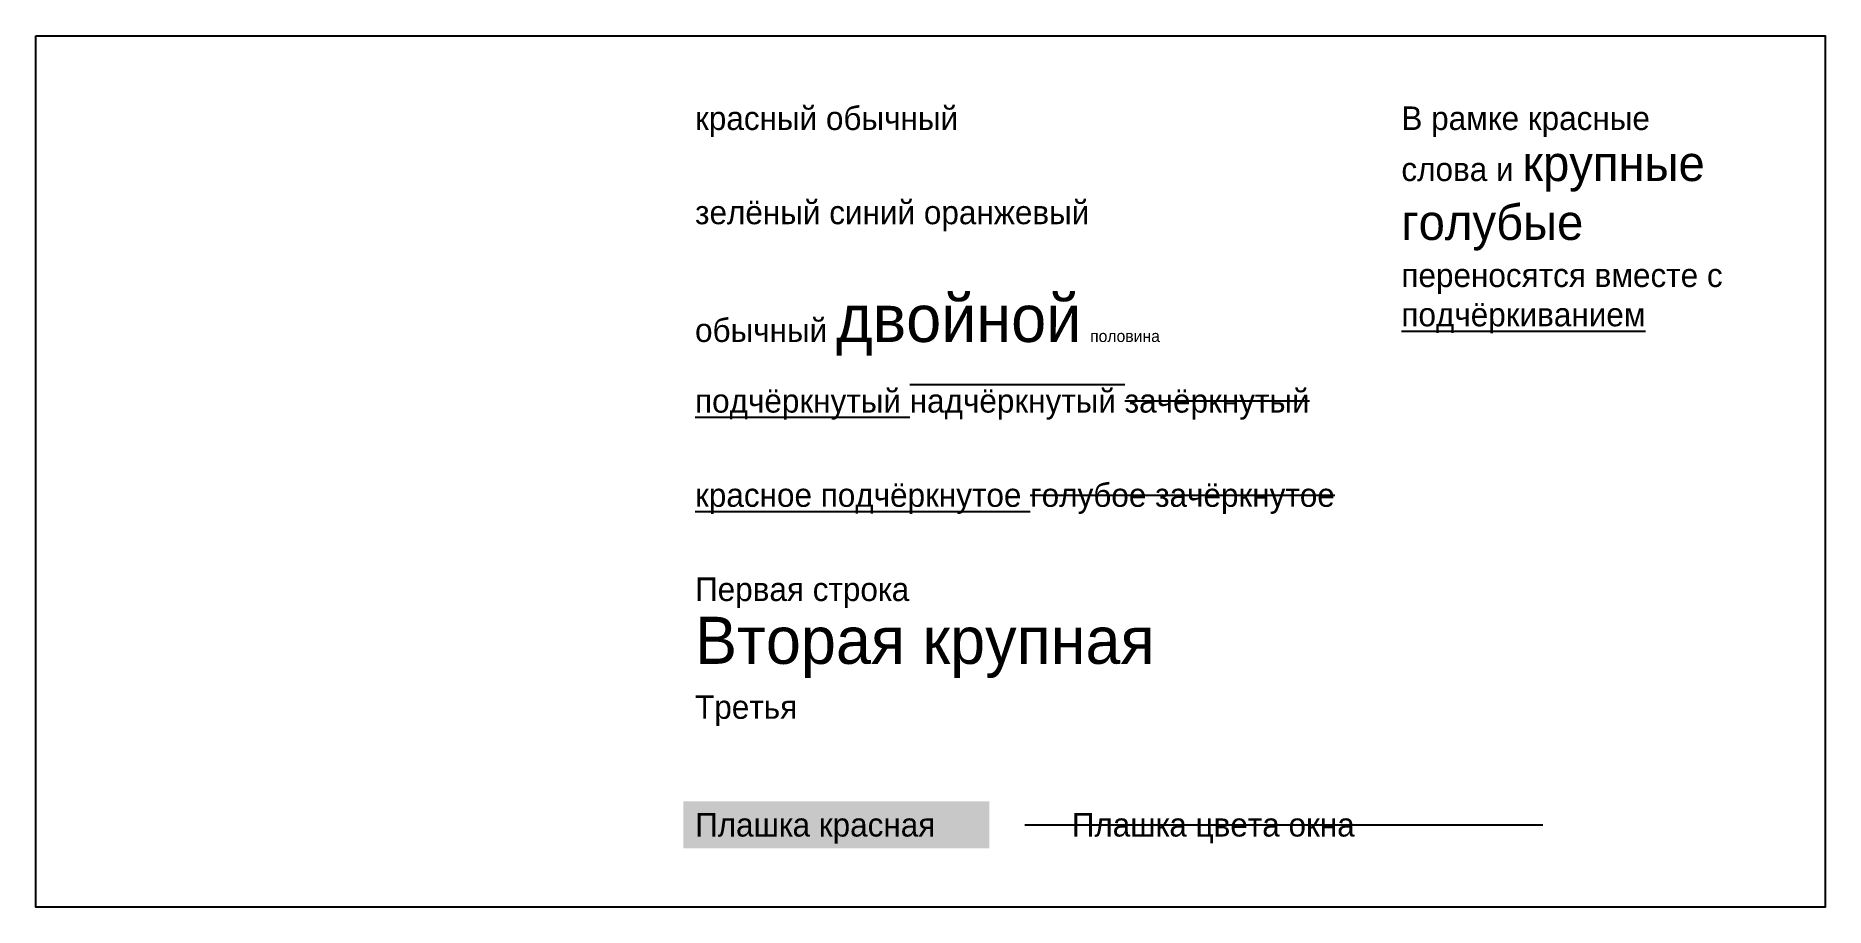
# Model space of a CAD drawing. Header units: metres. Extents: x -28 to 48, y -34 to 3.
import ezdxf

# ---------------------------------------------------------------- set-up
doc = ezdxf.new("R2010")
doc.units = ezdxf.units.M

msp = doc.modelspace()

# ---------------------------------------------------------------- texts
at = {"color": 7, "char_height": 1, "attachment_point": 1}
for s, insert in [('{\\C1;красный} обычный', (0, 0)), ('\\C3;зелёный \\C5;синий \\c33023;оранжевый', (0, -4)), ('обычный {\\H2x;двойной} \\H0.5x;половина', (0, -8)), ('\\Lподчёркнутый\\l \\Oнадчёркнутый\\o \\Kзачёркнутый\\k', (0, -12)), ('{\\C1;\\Lкрасное подчёркнутое} {\\C4;\\Kголубое зачёркнутое}', (0, -16)), ('Первая строка\\P{\\H2x;\\C2;Вторая крупная}\\PТретья', (0, -20))]:
    msp.add_mtext(s, dxfattribs=dict(at, insert=insert))
at = {"color": 7, "insert": (30, 0), "char_height": 1, "width": 14, "attachment_point": 1}
msp.add_mtext('В рамке {\\C1;красные слова} и {\\H1.5x;\\C4;крупные голубые} переносятся вместе с {\\L\\C2;подчёркиванием}', dxfattribs=at)
at = {"color": 7, "insert": (0, -30), "char_height": 1, "width": 12, "attachment_point": 1, "bg_fill": 1, "box_fill_scale": 1.5, "bg_fill_color": 1}
msp.add_mtext('Плашка красная', dxfattribs=at)
at = {"color": 2, "insert": (16, -30), "char_height": 1, "attachment_point": 1, "bg_fill": 3, "box_fill_scale": 1.2, "bg_fill_color": 0}
msp.add_mtext('Плашка цвета окна', dxfattribs=at)

# ---------------------------------------------------------------- next in the draw order: linework, layer by layer
at = {"color": 3}
msp.add_line((14, -30.5), (36, -30.5), dxfattribs=at)
at = {"color": 8}
msp.add_lwpolyline([(-28, 3), (48, 3), (48, -34), (-28, -34)], close=True, dxfattribs=at)

doc.saveas('drawing.dxf')
